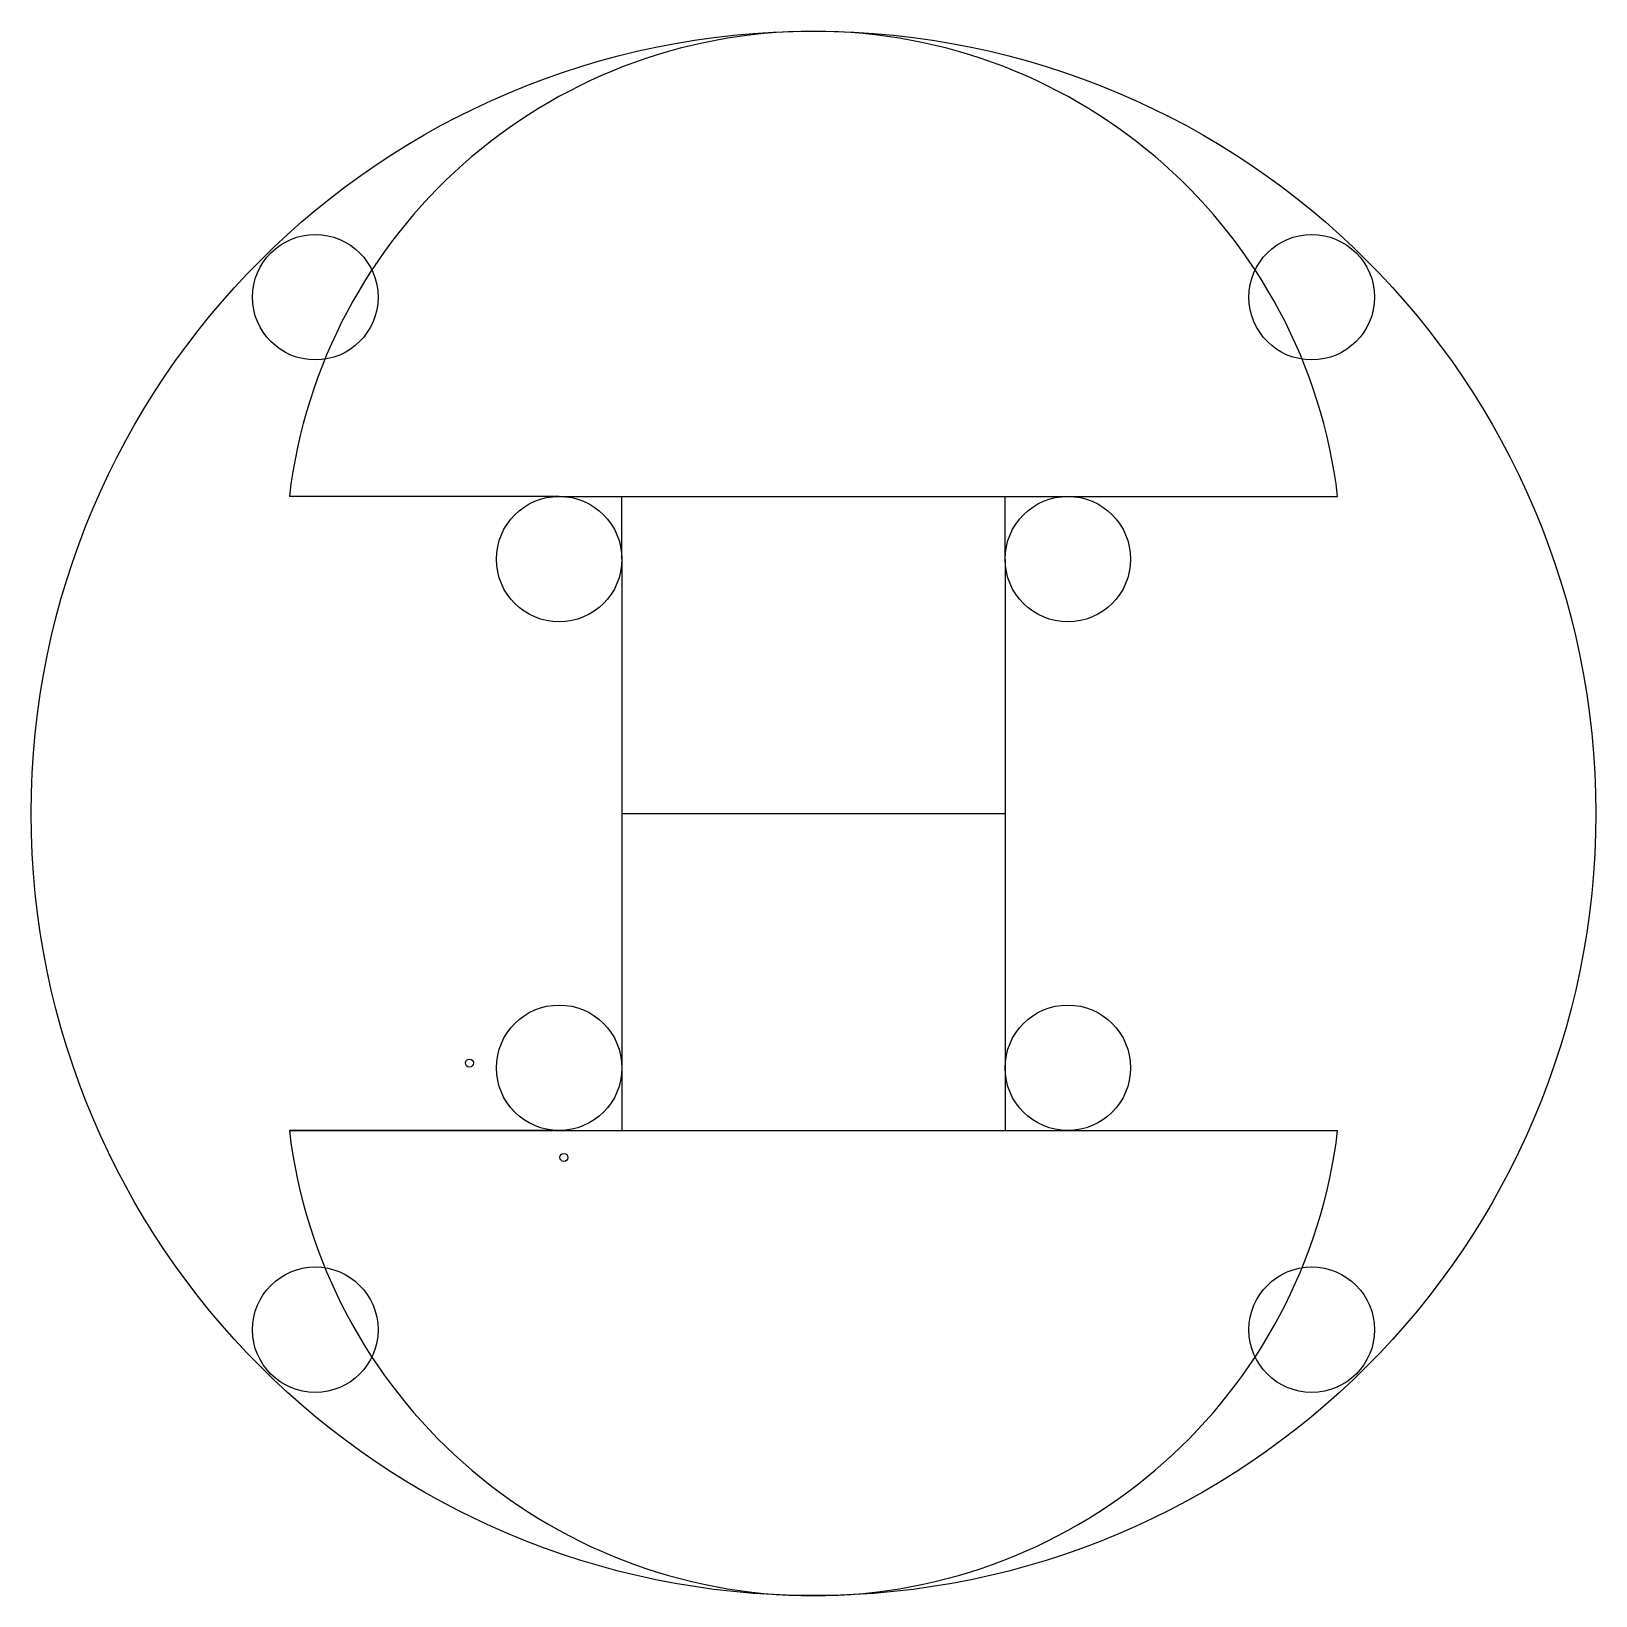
# Model space of a CAD drawing. Header units: millimetres. Extents: x -213 to 959, y 2116 to 3287.
import ezdxf

# ---------------------------------------------------------------- set-up
doc = ezdxf.new("R2010")
doc.units = ezdxf.units.MM

msp = doc.modelspace()

# ---------------------------------------------------------------- linework, layer by layer
at = {"color": 7, "linetype": 'Continuous'}
for p, q in [((182.7, 2939.1), (-19.4, 2939.1)), ((182.7, 2939.1), (765.8, 2939.1)), ((229.7, 2892.1), (229.7, 2939.1)), ((516.7, 2892.1), (516.7, 2939.1)), ((229.7, 2892.1), (229.7, 2511.1)), ((516.7, 2892.1), (516.7, 2511.1)), ((229.7, 2701.6), (516.7, 2701.6)), ((229.7, 2511.1), (229.7, 2464.1)), ((516.7, 2511.1), (516.7, 2464.1)), ((182.7, 2464.1), (-19.4, 2464.1)), ((-19.4, 2464.1), (182.7, 2464.1)), ((182.7, 2464.1), (765.8, 2464.1))]:
    msp.add_line(p, q, dxfattribs=at)
at = {"color": 7, "linetype": 'Continuous', "lineweight": 25}
for centre, radius in [((373.2, 2701.6), 585.9), ((0, 3088.3), 47), ((746.4, 3088.3), 47), ((182.7, 2892.1), 47), ((563.7, 2892.1), 47), ((182.7, 2511.1), 47), ((563.7, 2511.1), 47), ((115.5, 2514.6), 3), ((186.2, 2443.9), 3), ((0, 2314.9), 47), ((746.4, 2314.9), 47)]:
    msp.add_circle(centre, radius, dxfattribs=at)
at = {"color": 7, "linetype": 'Continuous'}
for centre, start, end in [((373.2, 2892.1), 6.8266, 173.1734), ((373.2, 2511.1), 186.8266, 353.1734)]:
    msp.add_arc(centre, 395.4, start, end, dxfattribs=at)

doc.saveas('drawing.dxf')
